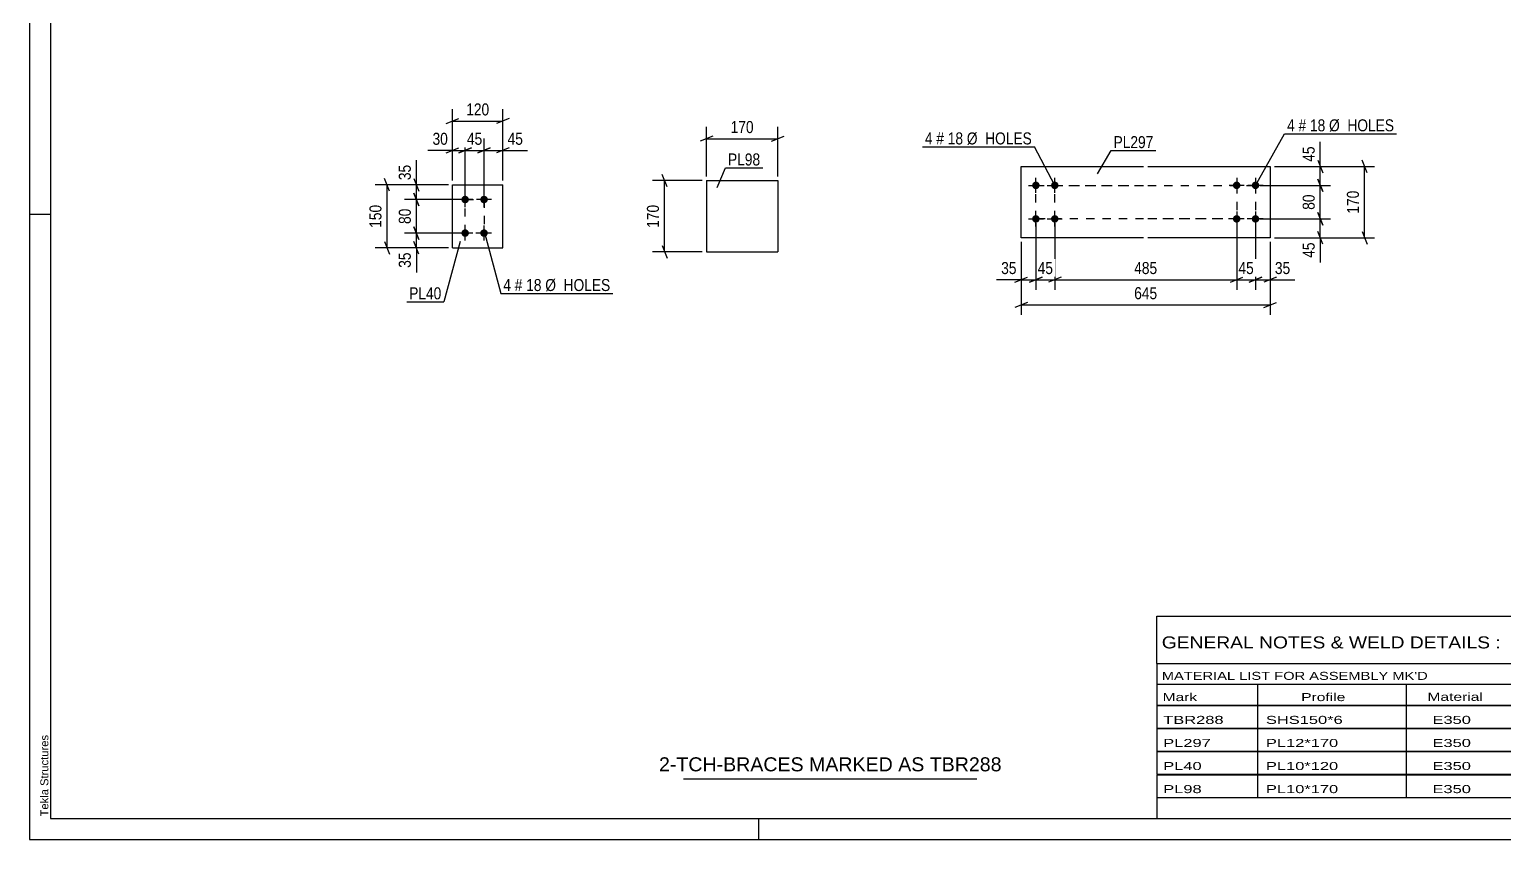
# Model space of a CAD drawing. Header units: millimetres. Extents: x 0 to 594, y 0 to 420.
# Drawn here: x 0 to 351.9, y 0 to 193.1 of the extents above; entities that cross this region are included whole.
import ezdxf

# ---------------------------------------------------------------- set-up
doc = ezdxf.new("R2010")
doc.units = ezdxf.units.MM
doc.linetypes.add('DXK_LINE_DOT2', pattern=[3.9198, 1.9599, -1.9599])
doc.styles.add('Arial', font='ARIAL.TTF', dxfattribs={"height": 0.2})
doc.styles.add('Arial Narrow', font='ARIALN.TTF', dxfattribs={"height": 0.2})

# ---------------------------------------------------------------- blocks, each defined once
blk = doc.blocks.new('Unknown-580575307-1131')
at = {"color": 5, "linetype": 'Continuous'}
for p, q in [((0, 420), (0, 0)), ((5, 415), (5, 5)), ((5, 149), (0, 149)), ((5, 5), (589, 5)), ((174, 0), (174, 5)), ((0, 0), (594, 0))]:
    blk.add_line(p, q, dxfattribs=at)
at = {"color": 174, "linetype": 'Continuous', "style": 'Arial'}
blk.add_text('Tekla Structures', height=1.9102, rotation=90, dxfattribs=at).set_placement((4.5, 5.5))
blk = doc.blocks.new('Bolt-580575307-2195 - 2156')
at = {"linetype": 'Continuous'}
for points in [[(103.95, 151.7), (103.76, 151.72), (103.58, 151.77), (103.42, 151.87), (103.28, 151.99), (103.17, 152.15), (103.09, 152.32), (103.05, 152.5), (103.05, 152.69), (103.09, 152.87), (103.17, 153.05), (103.28, 153.2), (103.42, 153.32), (103.58, 153.42), (103.76, 153.48), (103.95, 153.5), (104.13, 153.48), (104.31, 153.42), (104.47, 153.32), (104.61, 153.2), (104.72, 153.05), (104.8, 152.87), (104.84, 152.69), (104.84, 152.5), (104.8, 152.32), (104.72, 152.15), (104.61, 151.99), (104.47, 151.87), (104.31, 151.77), (104.13, 151.72)], [(108.45, 151.7), (108.26, 151.72), (108.08, 151.77), (107.92, 151.87), (107.78, 151.99), (107.67, 152.15), (107.59, 152.32), (107.55, 152.5), (107.55, 152.69), (107.59, 152.87), (107.67, 153.05), (107.78, 153.2), (107.92, 153.32), (108.08, 153.42), (108.26, 153.48), (108.45, 153.5), (108.63, 153.48), (108.81, 153.42), (108.97, 153.32), (109.11, 153.2), (109.22, 153.05), (109.3, 152.87), (109.34, 152.69), (109.34, 152.5), (109.3, 152.32), (109.22, 152.15), (109.11, 151.99), (108.97, 151.87), (108.81, 151.77), (108.63, 151.72)], [(103.95, 143.7), (103.76, 143.72), (103.58, 143.77), (103.42, 143.87), (103.28, 143.99), (103.17, 144.15), (103.09, 144.32), (103.05, 144.5), (103.05, 144.69), (103.09, 144.87), (103.17, 145.05), (103.28, 145.2), (103.42, 145.32), (103.58, 145.42), (103.76, 145.48), (103.95, 145.5), (104.13, 145.48), (104.31, 145.42), (104.47, 145.32), (104.61, 145.2), (104.72, 145.05), (104.8, 144.87), (104.84, 144.69), (104.84, 144.5), (104.8, 144.32), (104.72, 144.15), (104.61, 143.99), (104.47, 143.87), (104.31, 143.77), (104.13, 143.72)], [(108.45, 143.7), (108.26, 143.72), (108.08, 143.77), (107.92, 143.87), (107.78, 143.99), (107.67, 144.15), (107.59, 144.32), (107.55, 144.5), (107.55, 144.69), (107.59, 144.87), (107.67, 145.05), (107.78, 145.2), (107.92, 145.32), (108.08, 145.42), (108.26, 145.48), (108.45, 145.5), (108.63, 145.48), (108.81, 145.42), (108.97, 145.32), (109.11, 145.2), (109.22, 145.05), (109.3, 144.87), (109.34, 144.69), (109.34, 144.5), (109.3, 144.32), (109.22, 144.15), (109.11, 143.99), (108.97, 143.87), (108.81, 143.77), (108.63, 143.72)]]:
    blk.add_hatch(color=1, dxfattribs=at).paths.add_polyline_path(points)
at = {"color": 1, "linetype": 'Continuous'}
for p, q in [((105.75, 152.6), (102.15, 152.6)), ((103.95, 150.8), (103.95, 154.4)), ((110.25, 152.6), (106.65, 152.6)), ((108.45, 150.8), (108.45, 154.4)), ((105.75, 144.6), (102.15, 144.6)), ((103.95, 142.8), (103.95, 146.4)), ((110.25, 144.6), (106.65, 144.6)), ((108.45, 142.8), (108.45, 146.4))]:
    blk.add_line(p, q, dxfattribs=at)
blk = doc.blocks.new('Part-580575307-2162 - 2156')
at = {"color": 2, "linetype": 'Continuous'}
for p, q in [((100.95, 141.1), (100.95, 156.1)), ((100.95, 156.1), (112.95, 156.1)), ((112.95, 141.1), (112.95, 156.1)), ((100.95, 141.1), (100.95, 141.1)), ((100.95, 141.1), (112.95, 141.1)), ((112.95, 141.1), (112.95, 141.1))]:
    blk.add_line(p, q, dxfattribs=at)
at = {"color": 7, "linetype": 'DXK_LINE_DOT2'}
for p, q in [((100.95, 156.1), (112.95, 156.1)), ((100.95, 141.1), (100.95, 141.1)), ((100.95, 141.1), (112.95, 141.1)), ((112.95, 141.1), (112.95, 141.1))]:
    blk.add_line(p, q, dxfattribs=at)
blk = doc.blocks.new('Part-580575307-3550 - 3549')
at = {"color": 2, "linetype": 'Continuous'}
for p, q in [((236.62, 160.48), (265.82, 160.48)), ((236.62, 143.48), (236.62, 160.48)), ((266.82, 160.48), (296.02, 160.48)), ((296.02, 160.48), (296.02, 143.48)), ((265.82, 143.48), (236.62, 143.48)), ((296.02, 143.48), (266.82, 143.48))]:
    blk.add_line(p, q, dxfattribs=at)
blk = doc.blocks.new('Bolt-580575307-3551 - 3549')
at = {"linetype": 'Continuous'}
for points in [[(288.02, 155.08, -1), (288.02, 156.88, -1)], [(292.52, 155.08, -1), (292.52, 156.88, -1)], [(288.02, 147.08, -1), (288.02, 148.88, -1)], [(292.52, 147.08, -1), (292.52, 148.88, -1)]]:
    blk.add_hatch(color=1, dxfattribs=at).paths.add_polyline_path(points)
at = {"color": 1, "linetype": 'Continuous'}
for p, q in [((289.82, 155.98), (286.22, 155.98)), ((288.02, 157.78), (288.02, 154.18)), ((294.32, 155.98), (290.72, 155.98)), ((292.52, 157.78), (292.52, 154.18)), ((289.82, 147.98), (286.22, 147.98)), ((288.02, 149.78), (288.02, 146.18)), ((294.32, 147.98), (290.72, 147.98)), ((292.52, 149.78), (292.52, 146.18))]:
    blk.add_line(p, q, dxfattribs=at)
blk = doc.blocks.new('Bolt-580575307-3552 - 3549')
at = {"linetype": 'Continuous'}
for points in [[(240.12, 156.88, -1), (240.12, 155.08, -1)], [(244.62, 156.88, -1), (244.62, 155.08, -1)], [(240.12, 148.88, -1), (240.12, 147.08, -1)], [(244.62, 148.88, -1), (244.62, 147.08, -1)]]:
    blk.add_hatch(color=1, dxfattribs=at).paths.add_polyline_path(points)
at = {"color": 1, "linetype": 'Continuous'}
for p, q in [((238.32, 155.98), (241.92, 155.98)), ((240.12, 154.18), (240.12, 157.78)), ((242.82, 155.98), (246.42, 155.98)), ((244.62, 154.18), (244.62, 157.78)), ((238.32, 147.98), (241.92, 147.98)), ((240.12, 146.18), (240.12, 149.78)), ((242.82, 147.98), (246.42, 147.98)), ((244.62, 146.18), (244.62, 149.78))]:
    blk.add_line(p, q, dxfattribs=at)
blk = doc.blocks.new('Part-580575307-2399 - 2393')
at = {"color": 2, "linetype": 'Continuous'}
for p, q in [((161.53, 157.1), (161.53, 140.1)), ((161.53, 157.1), (178.53, 157.1)), ((178.53, 157.1), (178.53, 140.1)), ((161.53, 140.1), (178.53, 140.1))]:
    blk.add_line(p, q, dxfattribs=at)
blk = doc.blocks.new('Rectangle-580575307-2379 - 2156')
at = {"color": 1, "linetype": 'DXK_LINE_DOT2'}
blk.add_lwpolyline([(103.95, 152.6), (108.45, 152.6), (108.45, 144.6), (103.95, 144.6), (103.95, 152.6)], close=True, dxfattribs=at)
blk = doc.blocks.new('Rectangle-580575307-3725 - 3549')
at = {"color": 1, "linetype": 'DXK_LINE_DOT2'}
for p, q in [((240.12, 155.98), (265.82, 155.98)), ((240.12, 147.98), (240.12, 155.98)), ((266.82, 155.98), (292.52, 155.98)), ((292.52, 155.98), (292.52, 147.98)), ((265.82, 147.98), (240.12, 147.98)), ((292.52, 147.98), (266.82, 147.98))]:
    blk.add_line(p, q, dxfattribs=at)
blk = doc.blocks.new('Rectangle-580575307-3735 - 3549')
at = {"color": 1, "linetype": 'DXK_LINE_DOT2'}
for p, q in [((244.62, 155.98), (265.82, 155.98)), ((244.62, 147.98), (244.62, 155.98)), ((266.82, 155.98), (288.02, 155.98)), ((288.02, 155.98), (288.02, 147.98)), ((265.82, 147.98), (244.62, 147.98)), ((288.02, 147.98), (266.82, 147.98))]:
    blk.add_line(p, q, dxfattribs=at)
blk = doc.blocks.new('StraightDimension-580575307-2295 - 2156')
at = {"color": 7, "linetype": 'Continuous'}
for p, q in [((99.95, 156.1), (89.47, 156.1)), ((91.72, 157.6), (92.92, 154.6)), ((92.32, 152.6), (92.32, 156.1)), ((102.95, 152.6), (89.47, 152.6)), ((92.92, 151.1), (91.72, 154.1))]:
    blk.add_line(p, q, dxfattribs=at)
at = {"color": 0}
blk.add_wipeout([(91.57, 161.48), (87.37, 161.48), (87.37, 156.62), (91.57, 156.62)], dxfattribs=at)
at = {"color": 7, "linetype": 'Continuous'}
blk.add_line((92.32, 156.1), (92.32, 162), dxfattribs=at)
blk.add_line((92.32, 156.1), (92.32, 162), dxfattribs=at)
at = {"color": 3, "style": 'Arial Narrow'}
blk.add_text('35', height=2.863, rotation=90.0002, dxfattribs=at).set_placement((90.97, 157.22))
blk = doc.blocks.new('StraightDimension-580575307-2272 - 2156')
at = {"color": 7, "linetype": 'Continuous'}
for p, q in [((102.95, 144.6), (89.47, 144.6)), ((91.72, 146.1), (92.92, 143.1)), ((92.32, 141.1), (92.32, 144.6)), ((99.95, 141.1), (89.47, 141.1)), ((92.92, 139.6), (91.72, 142.6))]:
    blk.add_line(p, q, dxfattribs=at)
at = {"color": 0}
blk.add_wipeout([(91.57, 140.57), (87.37, 140.57), (87.37, 135.71), (91.57, 135.71)], dxfattribs=at)
at = {"color": 7, "linetype": 'Continuous'}
blk.add_line((92.32, 141.1), (92.32, 135.19), dxfattribs=at)
blk.add_line((92.32, 141.1), (92.32, 135.19), dxfattribs=at)
at = {"color": 3, "style": 'Arial Narrow'}
blk.add_text('35', height=2.863, rotation=90.0002, dxfattribs=at).set_placement((90.97, 136.31))
blk = doc.blocks.new('StraightDimension-580575307-2285 - 2156')
at = {"color": 7, "linetype": 'Continuous'}
for p, q in [((102.95, 152.6), (89.47, 152.6)), ((91.72, 154.1), (92.92, 151.1)), ((92.32, 144.6), (92.32, 152.6)), ((102.95, 144.6), (89.47, 144.6)), ((92.92, 143.1), (91.72, 146.1))]:
    blk.add_line(p, q, dxfattribs=at)
at = {"color": 0}
blk.add_wipeout([(91.57, 151.02), (87.37, 151.02), (87.37, 146.17), (91.57, 146.17)], dxfattribs=at)
at = {"color": 3, "style": 'Arial Narrow'}
blk.add_text('80', height=2.863, rotation=90.0002, dxfattribs=at).set_placement((90.97, 146.77))
blk = doc.blocks.new('StraightDimension-580575307-2309 - 2156')
at = {"color": 7, "linetype": 'Continuous'}
for p, q in [((99.95, 156.1), (82.47, 156.1)), ((85.92, 154.6), (84.72, 157.6)), ((85.32, 141.1), (85.32, 156.1)), ((99.95, 141.1), (82.47, 141.1)), ((84.72, 142.6), (85.92, 139.6))]:
    blk.add_line(p, q, dxfattribs=at)
at = {"color": 0}
blk.add_wipeout([(84.57, 151.94), (80.37, 151.94), (80.37, 145.25), (84.57, 145.25)], dxfattribs=at)
at = {"color": 3, "style": 'Arial Narrow'}
blk.add_text('150', height=2.863, rotation=90.0002, dxfattribs=at).set_placement((83.97, 145.85))
blk = doc.blocks.new('StraightDimension-580575307-2326 - 2156')
at = {"color": 7, "linetype": 'Continuous'}
for p, q in [((100.95, 157.1), (100.95, 167.15)), ((103.95, 153.6), (103.95, 167.15)), ((99.45, 163.7), (102.45, 164.9)), ((100.95, 164.3), (103.95, 164.3)), ((105.45, 164.9), (102.45, 163.7))]:
    blk.add_line(p, q, dxfattribs=at)
at = {"color": 0}
blk.add_wipeout([(100.42, 165.05), (100.42, 169.25), (95.56, 169.25), (95.56, 165.05)], dxfattribs=at)
at = {"color": 7, "linetype": 'Continuous'}
blk.add_line((100.95, 164.3), (95.04, 164.3), dxfattribs=at)
blk.add_line((100.95, 164.3), (95.04, 164.3), dxfattribs=at)
at = {"color": 3, "style": 'Arial Narrow'}
blk.add_text('30', height=2.863, dxfattribs=at).set_placement((96.16, 165.65))
blk = doc.blocks.new('StraightDimension-580575307-2339 - 2156')
at = {"color": 7, "linetype": 'Continuous'}
for p, q in [((103.95, 153.6), (103.95, 167.15)), ((108.45, 153.6), (108.45, 167.15)), ((102.45, 163.7), (105.45, 164.9)), ((103.95, 164.3), (108.45, 164.3)), ((109.95, 164.9), (106.95, 163.7))]:
    blk.add_line(p, q, dxfattribs=at)
at = {"color": 0}
blk.add_wipeout([(108.62, 165.05), (108.62, 169.25), (103.77, 169.25), (103.77, 165.05)], dxfattribs=at)
at = {"color": 3, "style": 'Arial Narrow'}
blk.add_text('45', height=2.863, dxfattribs=at).set_placement((104.37, 165.65))
blk = doc.blocks.new('StraightDimension-580575307-2349 - 2156')
at = {"color": 7, "linetype": 'Continuous'}
for p, q in [((108.45, 153.6), (108.45, 167.15)), ((112.95, 157.1), (112.95, 167.15)), ((106.95, 163.7), (109.95, 164.9)), ((108.45, 164.3), (112.95, 164.3)), ((114.45, 164.9), (111.45, 163.7))]:
    blk.add_line(p, q, dxfattribs=at)
at = {"color": 0}
blk.add_wipeout([(118.33, 165.05), (118.33, 169.25), (113.47, 169.25), (113.47, 165.05)], dxfattribs=at)
at = {"color": 7, "linetype": 'Continuous'}
blk.add_line((112.95, 164.3), (118.85, 164.3), dxfattribs=at)
blk.add_line((112.95, 164.3), (118.85, 164.3), dxfattribs=at)
at = {"color": 3, "style": 'Arial Narrow'}
blk.add_text('45', height=2.863, dxfattribs=at).set_placement((114.07, 165.65))
blk = doc.blocks.new('StraightDimension-580575307-2363 - 2156')
at = {"color": 7, "linetype": 'Continuous'}
for p, q in [((100.95, 157.1), (100.95, 174.15)), ((112.95, 157.1), (112.95, 174.15)), ((99.45, 170.7), (102.45, 171.9)), ((100.95, 171.3), (112.95, 171.3)), ((114.45, 171.9), (111.45, 170.7))]:
    blk.add_line(p, q, dxfattribs=at)
at = {"color": 0}
blk.add_wipeout([(110.29, 172.05), (110.29, 176.25), (103.6, 176.25), (103.6, 172.05)], dxfattribs=at)
at = {"color": 3, "style": 'Arial Narrow'}
blk.add_text('120', height=2.863, dxfattribs=at).set_placement((104.2, 172.65))
blk = doc.blocks.new('StraightDimension-580575307-3557 - 3549')
at = {"color": 7, "linetype": 'Continuous'}
for p, q in [((292.52, 146.98), (292.52, 131.08)), ((296.02, 142.48), (296.02, 131.08)), ((291.02, 132.88), (294.02, 134.08)), ((297.52, 134.08), (294.52, 132.88)), ((292.52, 133.48), (296.02, 133.48))]:
    blk.add_line(p, q, dxfattribs=at)
at = {"color": 0}
blk.add_wipeout([(301.4, 134.23), (301.4, 138.43), (296.54, 138.43), (296.54, 134.23)], dxfattribs=at)
at = {"color": 7, "linetype": 'Continuous'}
blk.add_line((296.02, 133.48), (301.92, 133.48), dxfattribs=at)
blk.add_line((296.02, 133.48), (301.92, 133.48), dxfattribs=at)
at = {"color": 3, "style": 'Arial Narrow'}
blk.add_text('35', height=2.863, dxfattribs=at).set_placement((297.14, 134.83))
blk = doc.blocks.new('StraightDimension-580575307-3597 - 3549')
at = {"color": 7, "linetype": 'Continuous'}
for p, q in [((319.14, 158.98), (317.94, 161.98)), ((297.02, 160.48), (320.94, 160.48)), ((318.54, 143.48), (318.54, 160.48)), ((317.94, 144.98), (319.14, 141.98)), ((297.02, 143.48), (320.94, 143.48))]:
    blk.add_line(p, q, dxfattribs=at)
at = {"color": 0}
blk.add_wipeout([(317.79, 155.32), (313.59, 155.32), (313.59, 148.63), (317.79, 148.63)], dxfattribs=at)
at = {"color": 3, "style": 'Arial Narrow'}
blk.add_text('170', height=2.863, rotation=90.0002, dxfattribs=at).set_placement((317.19, 149.23))
blk = doc.blocks.new('StraightDimension-580575307-3558 - 3549')
at = {"color": 7, "linetype": 'Continuous'}
for p, q in [((288.02, 146.98), (288.02, 131.08)), ((292.52, 146.98), (292.52, 131.08)), ((286.52, 132.88), (289.52, 134.08)), ((294.02, 134.08), (291.02, 132.88)), ((288.02, 133.48), (292.52, 133.48))]:
    blk.add_line(p, q, dxfattribs=at)
at = {"color": 0}
blk.add_wipeout([(292.69, 134.23), (292.69, 138.43), (287.84, 138.43), (287.84, 134.23)], dxfattribs=at)
at = {"color": 3, "style": 'Arial Narrow'}
blk.add_text('45', height=2.863, dxfattribs=at).set_placement((288.44, 134.83))
blk = doc.blocks.new('StraightDimension-580575307-3559 - 3549')
at = {"color": 7, "linetype": 'Continuous'}
for p, q in [((244.62, 146.98), (244.62, 131.08)), ((288.02, 146.98), (288.02, 131.08)), ((246.12, 134.08), (243.12, 132.88)), ((286.52, 132.88), (289.52, 134.08)), ((244.62, 133.48), (288.02, 133.48))]:
    blk.add_line(p, q, dxfattribs=at)
at = {"color": 0}
blk.add_wipeout([(269.66, 134.23), (269.66, 138.43), (262.97, 138.43), (262.97, 134.23)], dxfattribs=at)
at = {"color": 3, "style": 'Arial Narrow'}
blk.add_text('485', height=2.863, dxfattribs=at).set_placement((263.57, 134.83))
blk = doc.blocks.new('StraightDimension-580575307-3705 - 3549')
at = {"color": 7, "linetype": 'Continuous'}
for p, q in [((293.52, 147.98), (310.38, 147.98)), ((307.38, 149.48), (308.58, 146.48)), ((307.98, 143.48), (307.98, 147.98)), ((308.58, 141.98), (307.38, 144.98)), ((297.02, 143.48), (310.38, 143.48))]:
    blk.add_line(p, q, dxfattribs=at)
at = {"color": 0}
blk.add_wipeout([(307.23, 142.95), (303.03, 142.95), (303.03, 138.1), (307.23, 138.1)], dxfattribs=at)
at = {"color": 7, "linetype": 'Continuous'}
blk.add_line((307.98, 143.48), (307.98, 137.57), dxfattribs=at)
blk.add_line((307.98, 143.48), (307.98, 137.57), dxfattribs=at)
at = {"color": 3, "style": 'Arial Narrow'}
blk.add_text('45', height=2.863, rotation=90.0002, dxfattribs=at).set_placement((306.63, 138.7))
blk = doc.blocks.new('StraightDimension-580575307-3560 - 3549')
at = {"color": 7, "linetype": 'Continuous'}
for p, q in [((240.12, 146.98), (240.12, 131.08)), ((244.62, 146.98), (244.62, 131.08)), ((238.62, 132.88), (241.62, 134.08)), ((246.12, 134.08), (243.12, 132.88)), ((240.12, 133.48), (244.62, 133.48))]:
    blk.add_line(p, q, dxfattribs=at)
at = {"color": 0}
blk.add_wipeout([(244.79, 134.23), (244.79, 138.43), (239.94, 138.43), (239.94, 134.23)], dxfattribs=at)
at = {"color": 3, "style": 'Arial Narrow'}
blk.add_text('45', height=2.863, dxfattribs=at).set_placement((240.54, 134.83))
blk = doc.blocks.new('StraightDimension-580575307-3561 - 3549')
at = {"color": 7, "linetype": 'Continuous'}
for p, q in [((240.12, 146.98), (240.12, 131.08)), ((236.62, 142.48), (236.62, 131.08)), ((235.12, 132.88), (238.12, 134.08)), ((241.62, 134.08), (238.62, 132.88)), ((236.62, 133.48), (240.12, 133.48))]:
    blk.add_line(p, q, dxfattribs=at)
at = {"color": 0}
blk.add_wipeout([(236.09, 134.23), (236.09, 138.43), (231.23, 138.43), (231.23, 134.23)], dxfattribs=at)
at = {"color": 7, "linetype": 'Continuous'}
blk.add_line((236.62, 133.48), (230.71, 133.48), dxfattribs=at)
blk.add_line((236.62, 133.48), (230.71, 133.48), dxfattribs=at)
at = {"color": 3, "style": 'Arial Narrow'}
blk.add_text('35', height=2.863, dxfattribs=at).set_placement((231.83, 134.83))
blk = doc.blocks.new('StraightDimension-580575307-3577 - 3549')
at = {"color": 7, "linetype": 'Continuous'}
for p, q in [((236.62, 142.48), (236.62, 125.08)), ((296.02, 142.48), (296.02, 125.08)), ((238.12, 128.08), (235.12, 126.88)), ((236.62, 127.48), (296.02, 127.48)), ((294.52, 126.88), (297.52, 128.08))]:
    blk.add_line(p, q, dxfattribs=at)
at = {"color": 0}
blk.add_wipeout([(269.66, 128.23), (269.66, 132.43), (262.97, 132.43), (262.97, 128.23)], dxfattribs=at)
at = {"color": 3, "style": 'Arial Narrow'}
blk.add_text('645', height=2.863, dxfattribs=at).set_placement((263.57, 128.83))
blk = doc.blocks.new('StraightDimension-580575307-3703 - 3549')
at = {"color": 7, "linetype": 'Continuous'}
for p, q in [((307.38, 161.98), (308.58, 158.98)), ((297.02, 160.48), (310.38, 160.48)), ((307.98, 155.98), (307.98, 160.48)), ((293.52, 155.98), (310.38, 155.98)), ((308.58, 154.48), (307.38, 157.48))]:
    blk.add_line(p, q, dxfattribs=at)
at = {"color": 0}
blk.add_wipeout([(307.23, 165.86), (303.03, 165.86), (303.03, 161), (307.23, 161)], dxfattribs=at)
at = {"color": 7, "linetype": 'Continuous'}
blk.add_line((307.98, 160.48), (307.98, 166.38), dxfattribs=at)
blk.add_line((307.98, 160.48), (307.98, 166.38), dxfattribs=at)
at = {"color": 3, "style": 'Arial Narrow'}
blk.add_text('45', height=2.863, rotation=90.0002, dxfattribs=at).set_placement((306.63, 161.6))
blk = doc.blocks.new('StraightDimension-580575307-3704 - 3549')
at = {"color": 7, "linetype": 'Continuous'}
for p, q in [((293.52, 155.98), (310.38, 155.98)), ((307.38, 157.48), (308.58, 154.48)), ((307.98, 147.98), (307.98, 155.98)), ((293.52, 147.98), (310.38, 147.98)), ((308.58, 146.48), (307.38, 149.48))]:
    blk.add_line(p, q, dxfattribs=at)
at = {"color": 0}
blk.add_wipeout([(307.23, 154.4), (303.03, 154.4), (303.03, 149.55), (307.23, 149.55)], dxfattribs=at)
at = {"color": 3, "style": 'Arial Narrow'}
blk.add_text('80', height=2.863, rotation=90.0002, dxfattribs=at).set_placement((306.63, 150.15))
blk = doc.blocks.new('StraightDimension-580575307-2401 - 2393')
at = {"color": 7, "linetype": 'Continuous'}
for p, q in [((161.53, 158.1), (161.53, 169.95)), ((178.53, 158.1), (178.53, 169.95)), ((163.03, 167.7), (160.03, 166.5)), ((161.53, 167.1), (178.53, 167.1)), ((177.03, 166.5), (180.03, 167.7))]:
    blk.add_line(p, q, dxfattribs=at)
at = {"color": 0}
blk.add_wipeout([(173.37, 167.85), (173.37, 172.05), (166.69, 172.05), (166.69, 167.85)], dxfattribs=at)
at = {"color": 3, "style": 'Arial Narrow'}
blk.add_text('170', height=2.863, dxfattribs=at).set_placement((167.29, 168.45))
blk = doc.blocks.new('StraightDimension-580575307-2412 - 2393')
at = {"color": 7, "linetype": 'Continuous'}
for p, q in [((152.13, 155.6), (150.93, 158.6)), ((160.53, 157.1), (148.68, 157.1)), ((151.53, 140.1), (151.53, 157.1)), ((150.93, 141.6), (152.13, 138.6)), ((160.53, 140.1), (148.68, 140.1))]:
    blk.add_line(p, q, dxfattribs=at)
at = {"color": 0}
blk.add_wipeout([(150.78, 151.94), (146.58, 151.94), (146.58, 145.25), (150.78, 145.25)], dxfattribs=at)
at = {"color": 3, "style": 'Arial Narrow'}
blk.add_text('170', height=2.863, rotation=90.0002, dxfattribs=at).set_placement((150.18, 145.85))
blk = doc.blocks.new('Unknown-580575307-4401')
at = {"color": 7, "linetype": 'Continuous'}
for p, q in [((269, 53.25), (429, 53.25)), ((269, 42), (269, 53.25)), ((429, 53.25), (429, 42)), ((269, 42), (429, 42)), ((269, 42), (269, 37)), ((429, 42), (429, 37)), ((269, 37), (429, 37)), ((269, 37), (269, 32)), ((293, 37), (293, 32)), ((328.5, 37), (328.5, 32)), ((354.5, 37), (354.5, 32)), ((367.5, 37), (367.5, 32)), ((385, 37), (385, 32)), ((407, 37), (407, 32)), ((429, 37), (429, 32)), ((269, 32), (429, 32)), ((269, 31.95), (269, 26.55)), ((269, 31.95), (429, 31.95)), ((293, 32), (293, 26.5)), ((328.5, 32), (328.5, 26.5)), ((354.5, 32), (354.5, 26.5)), ((367.5, 32), (367.5, 26.5)), ((385, 32), (385, 26.5)), ((407, 32), (407, 26.5)), ((429, 31.95), (429, 26.55)), ((269, 26.55), (429, 26.55)), ((269, 26.45), (269, 21.05)), ((269, 26.45), (429, 26.45)), ((293, 26.5), (293, 21)), ((328.5, 26.5), (328.5, 21)), ((354.5, 26.5), (354.5, 21)), ((367.5, 26.5), (367.5, 21)), ((385, 26.5), (385, 21)), ((407, 26.5), (407, 21)), ((429, 26.45), (429, 21.05)), ((269, 21.05), (429, 21.05)), ((269, 20.95), (269, 15.55)), ((269, 20.95), (429, 20.95)), ((293, 21), (293, 15.5)), ((328.5, 21), (328.5, 15.5)), ((354.5, 21), (354.5, 15.5)), ((367.5, 21), (367.5, 15.5)), ((385, 21), (385, 15.5)), ((407, 21), (407, 15.5)), ((429, 20.95), (429, 15.55)), ((269, 15.55), (429, 15.55)), ((269, 15.45), (269, 10.05)), ((269, 15.45), (429, 15.45)), ((293, 15.5), (293, 10)), ((328.5, 15.5), (328.5, 10)), ((354.5, 15.5), (354.5, 10)), ((367.5, 15.5), (367.5, 10)), ((385, 15.5), (385, 10)), ((407, 15.5), (407, 10)), ((429, 15.45), (429, 10.05)), ((269, 10.05), (429, 10.05)), ((269, 10), (429, 10)), ((269, 10), (269, 5)), ((385, 10), (385, 5)), ((407, 10), (407, 5)), ((429, 10), (429, 5)), ((269, 5), (429, 5))]:
    blk.add_line(p, q, dxfattribs=at)
at = {"color": 7, "style": 'Arial Narrow'}
for s, height, width, p in [('GENERAL NOTES & WELD DETAILS :', 2.8633, 1.4, (270.15, 45.56)), ('REFER TYP DRAWING TYP-01', 1.9089, 1.6, (353.7, 45.66)), ("MATERIAL LIST FOR ASSEMBLY MK'D", 1.9089, 1.6, (270.15, 38.06)), ('TBR288', 1.909, 1.794707, (361.59, 37.97)), ('2', 1.91, 1.794707, (391.08, 38.06)), ('No. Required', 1.9089, 1.6, (400.41, 38.06)), ('Mark', 1.909, 1.7, (270.34, 33)), ('Profile', 1.909, 1.7, (303.41, 33)), ('Material', 1.909, 1.7, (333.54, 33.06)), ('No.', 1.909, 1.7, (358.5, 33.06)), ('Length', 1.909, 1.7, (369, 33.06)), ('Area', 1.909, 1.7, (391.5, 33.06)), ('Weight', 1.909, 1.7, (411, 33.06))]:
    blk.add_text(s, height=height, dxfattribs=dict(at, width=width)).set_placement(p)
at = {"color": 7, "linetype": 'Continuous', "style": 'Arial Narrow'}
for s, height, width, p in [('TBR288', 1.909, 1.794707, (270.5, 27.56)), ('SHS150*6', 1.909, 1.794707, (295, 27.56)), ('E350', 1.909, 1.794707, (334.74, 27.56)), ('1', 1.91, 1.794707, (358.86, 27.56)), ('5566', 1.909, 1.794707, (371.58, 27.56)), ('3.3', 1.909, 1.794707, (395.32, 27.56)), ('150.7', 1.909, 1.794707, (411.96, 27.56)), ('PL297', 1.909, 1.794707, (270.5, 22.06)), ('PL12*170', 1.909, 1.794707, (295, 22.06)), ('E350', 1.909, 1.794707, (334.74, 22.06)), ('1', 1.91, 1.794707, (358.86, 22.06)), ('645', 1.909, 1.794707, (373.77, 22.06)), ('0.2', 1.909, 1.794707, (395.32, 22.06)), ('10.3', 1.909, 1.794707, (414.14, 22.06)), ('PL40', 1.909, 1.794707, (270.5, 16.56)), ('PL10*120', 1.909, 1.794707, (295, 16.56)), ('E350', 1.909, 1.794707, (334.74, 16.56)), ('4', 1.91, 1.794707, (358.86, 16.56)), ('150', 1.909, 1.794707, (373.77, 16.56)), ('0.0', 1.909, 1.794707, (395.32, 16.56)), ('5.7', 1.909, 1.794707, (416.33, 16.56)), ('PL98', 1.909, 1.794707, (270.5, 11.06)), ('PL10*170', 1.909, 1.794707, (295, 11.06)), ('E350', 1.909, 1.794707, (334.74, 11.06)), ('2', 1.91, 1.794707, (358.86, 11.06)), ('170', 1.909, 1.794707, (373.77, 11.06)), ('0.1', 1.909, 1.794707, (395.32, 11.06)), ('4.5', 1.909, 1.794707, (416.33, 11.06)), ('Total', 1.909, 1.7, (371.33, 6.5)), ('3.9', 1.909, 1.794707, (394.83, 6.5)), ('171.2', 1.909, 1.794707, (411.96, 6.5))]:
    blk.add_text(s, height=height, dxfattribs=dict(at, width=width)).set_placement(p)
blk = doc.blocks.new('Unknown-580575307-4402')
at = {"color": 7, "linetype": 'Continuous'}
blk.add_line((156, 14.5), (226, 14.5), dxfattribs=at)
at = {"color": 7, "style": 'Arial'}
blk.add_text('2-TCH-BRACES MARKED AS TBR288', height=3.3428, dxfattribs=at).set_placement((150.19, 16.25))
blk = doc.blocks.new('Mark-580575307-2158 - 2156')
at = {"color": 0}
blk.add_wipeout([(98.27, 128.8), (98.27, 131.8), (90.59, 131.8), (90.59, 128.8)], dxfattribs=at)
blk.add_wipeout([(98.27, 128.8), (98.27, 131.8), (90.59, 131.8), (90.59, 128.8)], dxfattribs=at)
at = {"color": 30, "linetype": 'Continuous'}
for p in [(102.79, 142.6), (89.99, 128.2)]:
    blk.add_line(p, (98.87, 128.2), dxfattribs=at)
at = {"color": 3, "style": 'Arial Narrow'}
blk.add_text('PL40', height=2.863, dxfattribs=at).set_placement((90.59, 128.8))
blk = doc.blocks.new('Mark-580575307-2191 - 2156')
at = {"color": 0}
blk.add_wipeout([(114.87, 130.78), (114.87, 133.78), (113.04, 133.78), (113.04, 130.78)], dxfattribs=at)
blk.add_wipeout([(114.87, 130.78), (114.87, 133.78), (113.04, 133.78), (113.04, 130.78)], dxfattribs=at)
at = {"color": 7, "linetype": 'Continuous'}
blk.add_line((108.57, 144.75), (112.44, 130.18), dxfattribs=at)
at = {"color": 0}
blk.add_wipeout([(117.6, 130.78), (117.6, 133.78), (115.77, 133.78), (115.77, 130.78)], dxfattribs=at)
blk.add_wipeout([(117.6, 130.78), (117.6, 133.78), (115.77, 133.78), (115.77, 130.78)], dxfattribs=at)
at = {"color": 3, "style": 'Arial Narrow'}
blk.add_text('4', height=2.86, dxfattribs=at).set_placement((113.04, 130.78))
at = {"color": 0}
blk.add_wipeout([(122.16, 130.78), (122.16, 133.78), (118.5, 133.78), (118.5, 130.78)], dxfattribs=at)
blk.add_wipeout([(122.16, 130.78), (122.16, 133.78), (118.5, 133.78), (118.5, 130.78)], dxfattribs=at)
at = {"color": 3, "style": 'Arial Narrow'}
blk.add_text('#', height=2.86, dxfattribs=at).set_placement((115.77, 130.78))
at = {"color": 0}
blk.add_wipeout([(138.58, 130.78), (138.58, 133.78), (123.06, 133.78), (123.06, 130.78)], dxfattribs=at)
blk.add_wipeout([(138.58, 130.78), (138.58, 133.78), (123.06, 133.78), (123.06, 130.78)], dxfattribs=at)
at = {"color": 7, "linetype": 'Continuous'}
blk.add_line((112.44, 130.18), (139.18, 130.18), dxfattribs=at)
at = {"color": 3, "style": 'Arial Narrow'}
for s, p in [('Ø  HOLES', (123.06, 130.78)), ('18', (118.5, 130.78))]:
    blk.add_text(s, height=2.863, dxfattribs=at).set_placement(p)
blk = doc.blocks.new('Mark-580575307-3603 - 3549')
at = {"color": 0}
blk.add_wipeout([(301.88, 168.86), (301.88, 171.86), (300.05, 171.86), (300.05, 168.86)], dxfattribs=at)
blk.add_wipeout([(301.88, 168.86), (301.88, 171.86), (300.05, 171.86), (300.05, 168.86)], dxfattribs=at)
at = {"color": 7, "linetype": 'Continuous'}
blk.add_line((292.52, 155.98), (299.45, 168.26), dxfattribs=at)
at = {"color": 0}
blk.add_wipeout([(304.61, 168.86), (304.61, 171.86), (302.78, 171.86), (302.78, 168.86)], dxfattribs=at)
blk.add_wipeout([(304.61, 168.86), (304.61, 171.86), (302.78, 171.86), (302.78, 168.86)], dxfattribs=at)
at = {"color": 3, "style": 'Arial Narrow'}
blk.add_text('4', height=2.86, dxfattribs=at).set_placement((300.05, 168.86))
at = {"color": 0}
blk.add_wipeout([(309.16, 168.86), (309.16, 171.86), (305.51, 171.86), (305.51, 168.86)], dxfattribs=at)
blk.add_wipeout([(309.16, 168.86), (309.16, 171.86), (305.51, 171.86), (305.51, 168.86)], dxfattribs=at)
at = {"color": 3, "style": 'Arial Narrow'}
blk.add_text('#', height=2.86, dxfattribs=at).set_placement((302.78, 168.86))
at = {"color": 0}
blk.add_wipeout([(325.59, 168.86), (325.59, 171.86), (310.06, 171.86), (310.06, 168.86)], dxfattribs=at)
blk.add_wipeout([(325.59, 168.86), (325.59, 171.86), (310.06, 171.86), (310.06, 168.86)], dxfattribs=at)
at = {"color": 7, "linetype": 'Continuous'}
blk.add_line((299.45, 168.26), (326.19, 168.26), dxfattribs=at)
at = {"color": 3, "style": 'Arial Narrow'}
for s, p in [('18', (305.51, 168.86)), ('Ø  HOLES', (310.06, 168.86))]:
    blk.add_text(s, height=2.863, dxfattribs=at).set_placement(p)
blk = doc.blocks.new('Mark-580575307-3600 - 3549')
at = {"color": 0}
blk.add_wipeout([(268.16, 164.85), (268.16, 167.85), (258.65, 167.85), (258.65, 164.85)], dxfattribs=at)
blk.add_wipeout([(268.16, 164.85), (268.16, 167.85), (258.65, 167.85), (258.65, 164.85)], dxfattribs=at)
at = {"color": 30, "linetype": 'Continuous'}
for p, q in [((254.85, 158.75), (258.05, 164.25)), ((258.05, 164.25), (268.76, 164.25))]:
    blk.add_line(p, q, dxfattribs=at)
at = {"color": 3, "style": 'Arial Narrow'}
blk.add_text('PL297', height=2.863, dxfattribs=at).set_placement((258.65, 164.85))
blk = doc.blocks.new('Mark-580575307-3604 - 3549')
at = {"color": 0}
blk.add_wipeout([(215.46, 165.74), (215.46, 168.74), (213.63, 168.74), (213.63, 165.74)], dxfattribs=at)
blk.add_wipeout([(215.46, 165.74), (215.46, 168.74), (213.63, 168.74), (213.63, 165.74)], dxfattribs=at)
blk.add_wipeout([(218.19, 165.74), (218.19, 168.74), (216.36, 168.74), (216.36, 165.74)], dxfattribs=at)
blk.add_wipeout([(218.19, 165.74), (218.19, 168.74), (216.36, 168.74), (216.36, 165.74)], dxfattribs=at)
at = {"color": 3, "style": 'Arial Narrow'}
blk.add_text('4', height=2.86, dxfattribs=at).set_placement((213.63, 165.74))
at = {"color": 0}
blk.add_wipeout([(222.74, 165.74), (222.74, 168.74), (219.09, 168.74), (219.09, 165.74)], dxfattribs=at)
blk.add_wipeout([(222.74, 165.74), (222.74, 168.74), (219.09, 168.74), (219.09, 165.74)], dxfattribs=at)
at = {"color": 3, "style": 'Arial Narrow'}
blk.add_text('#', height=2.86, dxfattribs=at).set_placement((216.36, 165.74))
at = {"color": 0}
blk.add_wipeout([(239.17, 165.74), (239.17, 168.74), (223.64, 168.74), (223.64, 165.74)], dxfattribs=at)
blk.add_wipeout([(239.17, 165.74), (239.17, 168.74), (223.64, 168.74), (223.64, 165.74)], dxfattribs=at)
at = {"color": 7, "linetype": 'Continuous'}
for p in [(213.03, 165.14), (244.62, 155.98)]:
    blk.add_line(p, (239.77, 165.14), dxfattribs=at)
at = {"color": 3, "style": 'Arial Narrow'}
for s, p in [('18', (219.09, 165.74)), ('Ø  HOLES', (223.64, 165.74))]:
    blk.add_text(s, height=2.863, dxfattribs=at).set_placement(p)
blk = doc.blocks.new('Mark-580575307-2395 - 2393')
at = {"color": 0}
blk.add_wipeout([(174.34, 160.72), (174.34, 163.72), (166.66, 163.72), (166.66, 160.72)], dxfattribs=at)
blk.add_wipeout([(174.34, 160.72), (174.34, 163.72), (166.66, 163.72), (166.66, 160.72)], dxfattribs=at)
at = {"color": 30, "linetype": 'Continuous'}
for p, q in [((164.1, 155.44), (166.06, 160.12)), ((166.06, 160.12), (174.94, 160.12))]:
    blk.add_line(p, q, dxfattribs=at)
at = {"color": 3, "style": 'Arial Narrow'}
blk.add_text('PL98', height=2.863, dxfattribs=at).set_placement((166.66, 160.72))

msp = doc.modelspace()

# ---------------------------------------------------------------- block references
for name in ['Unknown-580575307-1131', 'Part-580575307-3550 - 3549', 'Part-580575307-2162 - 2156', 'Part-580575307-2399 - 2393', 'Bolt-580575307-3552 - 3549', 'Rectangle-580575307-3725 - 3549', 'Rectangle-580575307-3735 - 3549', 'Bolt-580575307-3551 - 3549', 'Bolt-580575307-2195 - 2156', 'Rectangle-580575307-2379 - 2156', 'Unknown-580575307-4401', 'Unknown-580575307-4402']:
    msp.add_blockref(name, (0, 0))

# ---------------------------------------------------------------- next in the draw order: block references
for name in ['StraightDimension-580575307-2401 - 2393', 'Mark-580575307-3604 - 3549', 'Mark-580575307-3600 - 3549', 'StraightDimension-580575307-2295 - 2156', 'StraightDimension-580575307-2272 - 2156', 'Mark-580575307-2191 - 2156', 'StraightDimension-580575307-3557 - 3549']:
    msp.add_blockref(name, (0, 0))

# ---------------------------------------------------------------- next in the draw order: block references
for name in ['Mark-580575307-2395 - 2393', 'StraightDimension-580575307-3597 - 3549', 'StraightDimension-580575307-2412 - 2393', 'StraightDimension-580575307-2285 - 2156', 'StraightDimension-580575307-3558 - 3549']:
    msp.add_blockref(name, (0, 0))

# ---------------------------------------------------------------- next in the draw order: block references
for name in ['StraightDimension-580575307-3703 - 3549', 'StraightDimension-580575307-2309 - 2156', 'StraightDimension-580575307-3705 - 3549', 'StraightDimension-580575307-3559 - 3549']:
    msp.add_blockref(name, (0, 0))

# ---------------------------------------------------------------- next in the draw order: block references
for name in ['StraightDimension-580575307-2326 - 2156', 'StraightDimension-580575307-3704 - 3549', 'StraightDimension-580575307-3560 - 3549', 'Mark-580575307-2158 - 2156']:
    msp.add_blockref(name, (0, 0))

# ---------------------------------------------------------------- next in the draw order: block references
for name in ['StraightDimension-580575307-2339 - 2156', 'Mark-580575307-3603 - 3549', 'StraightDimension-580575307-3561 - 3549']:
    msp.add_blockref(name, (0, 0))

# ---------------------------------------------------------------- next in the draw order: block references
for name in ['StraightDimension-580575307-2349 - 2156', 'StraightDimension-580575307-3577 - 3549']:
    msp.add_blockref(name, (0, 0))

# ---------------------------------------------------------------- next in the draw order: block references
msp.add_blockref('StraightDimension-580575307-2363 - 2156', (0, 0))

doc.saveas('drawing.dxf')
